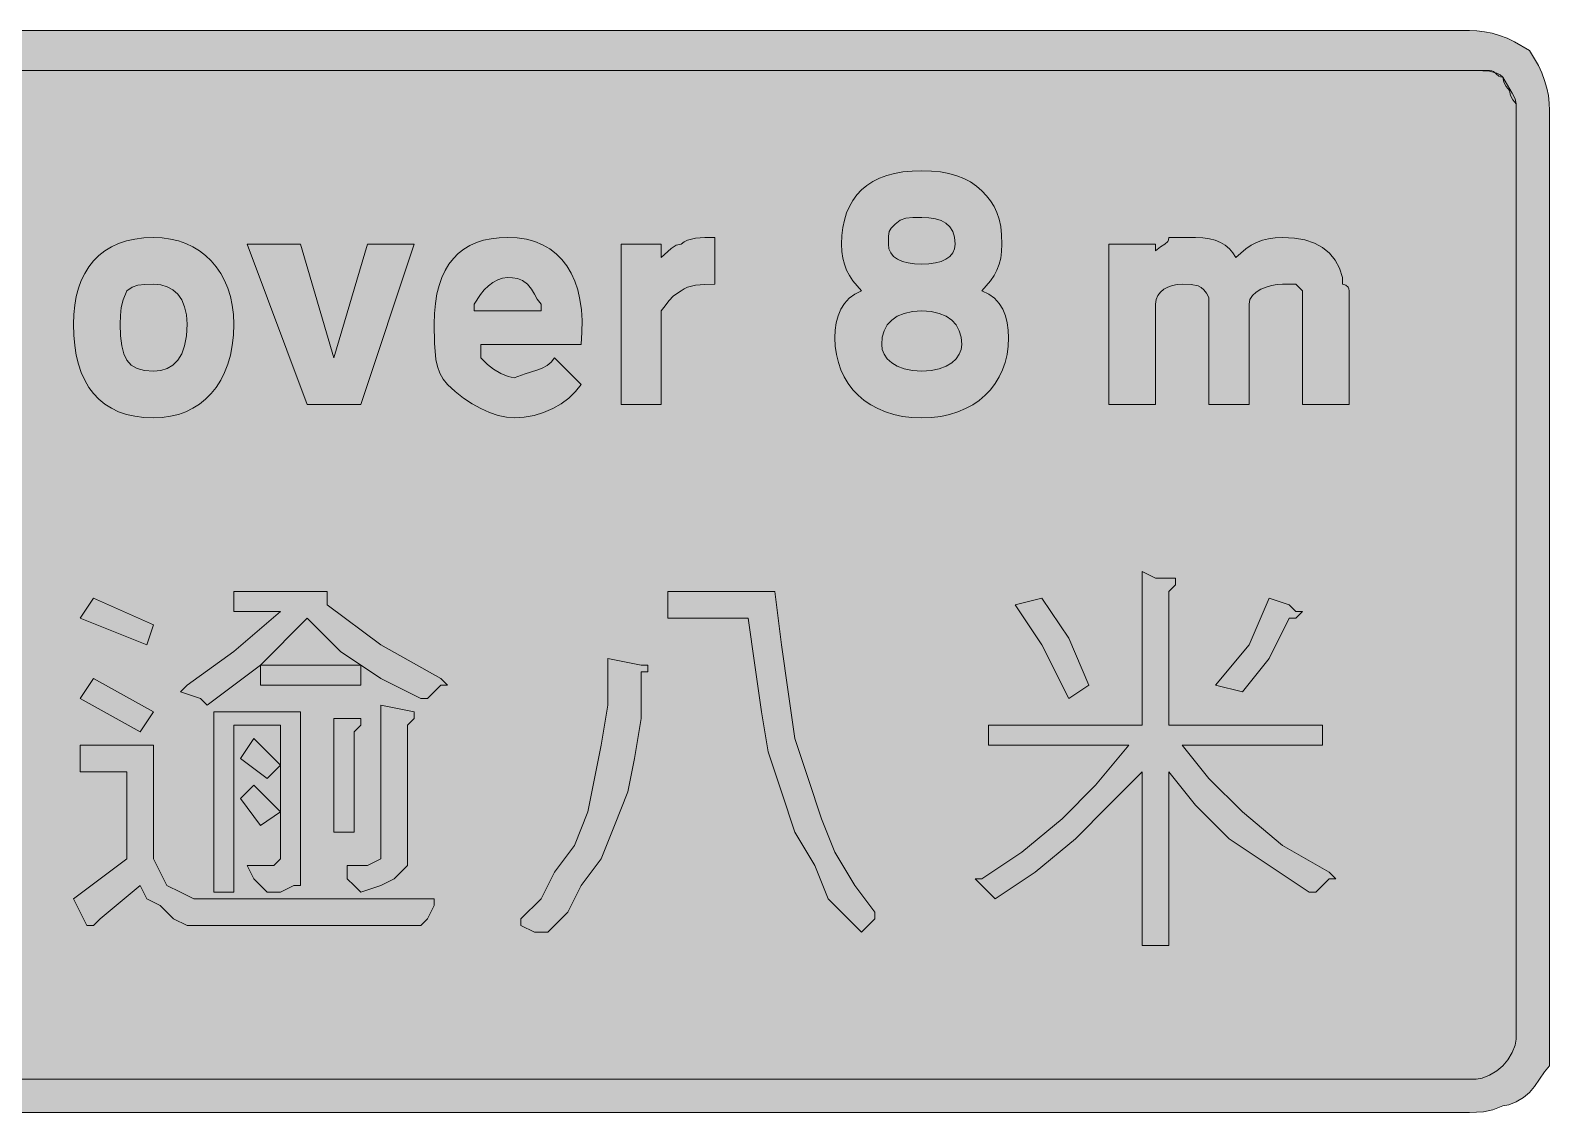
# Model space of a CAD drawing. Header units: metres. Extents: x 10 to 556, y 38 to 233.
# Drawn here: x 282.9 to 555.9, y 38.4 to 232.8 of the extents above; entities that cross this region are included whole.
import ezdxf

# ---------------------------------------------------------------- set-up
doc = ezdxf.new("R2010")
doc.units = ezdxf.units.M
doc.layers.add('FILL_BLACK_000000', color=7, linetype='Continuous', true_color=0x000000)
doc.layers.add('FILL_WHITE_FFFFFF', color=7, linetype='Continuous', true_color=0xffffff)

msp = doc.modelspace()

# ---------------------------------------------------------------- hatches: boundary and pattern name
at = {"layer": 'FILL_BLACK_000000', "true_color": 0x000000}
h = msp.add_hatch(color=7, dxfattribs=at)
h.dxf.hatch_style = 1
h.paths.add_polyline_path([(542.82, 232.74), (544.17, 232.57), (545.52, 232.29), (546.87, 231.9), (548.22, 231.39), (549.57, 230.77), (552.27, 229.2), (553.85, 226.5), (554.46, 225.15), (554.97, 223.8), (555.36, 222.45), (555.65, 221.1), (555.81, 219.75), (555.87, 218.4), (555.87, 52.8), (555.87, 46.8), (554.97, 45.71), (554.07, 44.4), (553.17, 43.09), (552.27, 42), (551.18, 41.12), (549.87, 40.35), (548.56, 39.81), (547.47, 39.6), (545.69, 38.91), (544.02, 38.55), (541.47, 38.4), (24.27, 38.4), (21.87, 38.55), (20.56, 38.91), (19.97, 39.2), (19.47, 39.6), (18.62, 39.65), (17.88, 39.81), (16.62, 40.35), (15.59, 41.12), (14.67, 42), (13.88, 42.5), (13.26, 43.09), (12.42, 44.4), (11.8, 45.71), (11.47, 46.3), (11.07, 46.8), (10.38, 48.58), (10.02, 50.25), (9.87, 52.8), (9.87, 218.4), (10.02, 220.8), (10.38, 222.11), (10.67, 222.7), (11.07, 223.2), (12.42, 226.2), (13.26, 227.59), (14.67, 229.2), (15.59, 230.08), (16.62, 230.85), (17.88, 231.39), (18.62, 231.55), (19.47, 231.6), (19.97, 232), (20.56, 232.29), (21.87, 232.65), (24.27, 232.8), (541.47, 232.8), (542.82, 232.74)])
h.paths.add_polyline_path([(21.42, 225.45), (20.39, 225.09), (19.47, 224.4), (18.08, 222.81), (17.37, 221.55), (17.11, 220.52), (17.07, 219.6), (17.07, 51.6), (17.11, 50.51), (17.37, 49.2), (17.66, 48.53), (18.08, 47.89), (18.68, 47.3), (19.47, 46.8), (20.39, 45.92), (21.42, 45.15), (22.68, 44.61), (23.42, 44.45), (24.27, 44.4), (542.67, 44.4), (543.76, 44.61), (545.07, 45.15), (546.38, 45.92), (547.47, 46.8), (548.35, 47.89), (549.12, 49.2), (549.66, 50.51), (549.87, 51.6), (549.87, 219.6), (549.27, 220.35), (548.86, 221.12), (548.67, 222), (548.07, 222.75), (547.66, 223.52), (547.47, 224.4), (547.07, 224.45), (546.76, 224.59), (546.27, 225), (545.78, 225.41), (545.47, 225.55), (545.07, 225.6), (542.67, 225.6), (24.27, 225.6), (22.68, 225.58), (21.42, 225.45)], flags=16)
h = msp.add_hatch(color=7, dxfattribs=at)
h.dxf.hatch_style = 1
h.paths.add_polyline_path([(447.96, 207.09), (449.37, 206.7), (450.66, 206.19), (451.85, 205.57), (452.91, 204.84), (453.87, 204), (454.71, 203.1), (455.45, 202.16), (456.06, 201.17), (456.57, 200.1), (456.96, 198.91), (457.25, 197.59), (457.41, 196.09), (457.47, 194.4), (457.41, 193.1), (457.25, 191.91), (456.96, 190.79), (456.57, 189.75), (456.06, 188.76), (455.45, 187.82), (453.87, 186), (455.11, 185.44), (456.14, 184.69), (456.97, 183.76), (457.62, 182.7), (458.1, 181.52), (458.43, 180.26), (458.61, 178.95), (458.67, 177.6), (458.6, 176.05), (458.39, 174.57), (458.05, 173.15), (457.58, 171.81), (456.99, 170.54), (456.27, 169.35), (455.43, 168.25), (454.47, 167.25), (453.4, 166.34), (452.22, 165.54), (450.94, 164.85), (449.56, 164.27), (448.07, 163.81), (446.5, 163.47), (444.83, 163.27), (443.07, 163.2), (441.31, 163.27), (439.64, 163.47), (438.07, 163.81), (436.58, 164.27), (435.2, 164.85), (433.92, 165.54), (432.74, 166.34), (431.67, 167.25), (430.71, 168.25), (429.87, 169.35), (429.15, 170.54), (428.56, 171.81), (428.09, 173.15), (427.75, 174.57), (427.54, 176.05), (427.47, 177.6), (427.53, 178.95), (427.71, 180.26), (428.04, 181.52), (428.52, 182.7), (429.17, 183.76), (430, 184.69), (431.03, 185.44), (432.27, 186), (430.7, 187.82), (430.08, 188.76), (429.57, 189.75), (429.18, 190.79), (428.9, 191.91), (428.73, 193.1), (428.67, 194.4), (428.73, 195.93), (428.9, 197.38), (429.18, 198.74), (429.57, 200.01), (430.08, 201.18), (430.7, 202.27), (431.43, 203.26), (432.27, 204.15), (433.23, 204.94), (434.3, 205.64), (435.48, 206.23), (436.77, 206.72), (438.18, 207.1), (439.7, 207.38), (441.33, 207.54), (443.07, 207.6), (444.81, 207.54), (446.45, 207.37), (447.96, 207.09)])
h.paths.add_polyline_path([(436.88, 173.83), (437.67, 173.1), (438.68, 172.49), (439.92, 172.01), (441.38, 171.71), (443.07, 171.6), (444.76, 171.71), (446.22, 172.01), (447.46, 172.49), (448.47, 173.1), (449.26, 173.83), (449.82, 174.64), (450.16, 175.5), (450.27, 176.4), (450.16, 177.69), (449.82, 178.86), (449.26, 179.88), (448.47, 180.75), (447.46, 181.45), (446.22, 181.97), (444.76, 182.29), (443.07, 182.4), (441.38, 182.29), (439.92, 181.97), (438.68, 181.45), (437.67, 180.75), (436.88, 179.88), (436.32, 178.86), (435.98, 177.69), (435.87, 176.4), (435.98, 175.5), (436.32, 174.64), (436.88, 173.83)], flags=16)
h.paths.add_polyline_path([(445.53, 191.02), (446.55, 191.31), (447.42, 191.7), (448.12, 192.21), (448.64, 192.82), (448.96, 193.56), (449.07, 194.4), (448.96, 195.64), (448.64, 196.67), (448.12, 197.5), (447.42, 198.15), (446.55, 198.63), (445.53, 198.96), (444.36, 199.14), (443.07, 199.2), (441.48, 199.18), (440.22, 199.05), (439.19, 198.69), (438.27, 198), (437.58, 197.27), (437.22, 196.65), (437.09, 195.81), (437.07, 194.4), (437.18, 193.56), (437.5, 192.82), (438.02, 192.21), (438.72, 191.7), (439.59, 191.31), (440.61, 191.02), (441.78, 190.86), (443.07, 190.8), (444.36, 190.86), (445.53, 191.02)], flags=16)
h = msp.add_hatch(color=7, dxfattribs=at)
h.dxf.hatch_style = 1
h.paths.add_polyline_path([(301.7, 163.48), (300.18, 163.82), (298.77, 164.31), (297.48, 164.92), (296.3, 165.67), (295.23, 166.54), (294.27, 167.55), (293.43, 168.68), (292.7, 169.94), (292.08, 171.32), (291.57, 172.82), (291.18, 174.44), (290.9, 176.18), (290.73, 178.03), (290.67, 180), (290.73, 181.76), (290.9, 183.43), (291.18, 185), (291.57, 186.49), (292.08, 187.87), (292.7, 189.15), (293.43, 190.33), (294.27, 191.4), (295.23, 192.36), (296.3, 193.2), (297.48, 193.92), (298.77, 194.51), (300.18, 194.98), (301.7, 195.32), (303.33, 195.53), (305.07, 195.6), (306.62, 195.53), (308.1, 195.32), (309.52, 194.98), (310.86, 194.51), (312.13, 193.92), (313.32, 193.2), (314.42, 192.36), (315.42, 191.4), (316.33, 190.33), (317.13, 189.15), (317.82, 187.87), (318.4, 186.49), (318.86, 185), (319.2, 183.43), (319.4, 181.76), (319.47, 180), (319.4, 178.03), (319.2, 176.18), (318.86, 174.44), (318.4, 172.82), (317.82, 171.32), (317.13, 169.94), (316.33, 168.68), (315.42, 167.55), (314.42, 166.54), (313.32, 165.67), (312.13, 164.92), (310.86, 164.31), (309.52, 163.82), (308.1, 163.48), (306.62, 163.27), (305.07, 163.2), (303.33, 163.27), (301.7, 163.48)])
h.paths.add_polyline_path([(307.53, 172.07), (308.55, 172.68), (309.42, 173.55), (310.12, 174.71), (310.64, 176.16), (310.96, 177.92), (311.07, 180), (310.96, 181.69), (310.64, 183.15), (310.12, 184.39), (309.42, 185.4), (308.55, 186.19), (307.53, 186.75), (306.36, 187.09), (305.07, 187.2), (303.48, 187.18), (302.22, 187.05), (301.19, 186.69), (300.27, 186), (299.58, 184.39), (299.22, 183), (299.09, 181.61), (299.07, 180), (299.13, 177.92), (299.33, 176.16), (299.7, 174.71), (300.27, 173.55), (301.06, 172.68), (302.11, 172.07), (303.43, 171.71), (305.07, 171.6), (306.36, 171.71), (307.53, 172.07)], flags=16)
h = msp.add_hatch(color=7, dxfattribs=at)
h.dxf.hatch_style = 1
h.paths.add_polyline_path([(343.47, 194.4), (351.87, 194.4), (342.27, 165.6), (337.47, 165.6), (332.67, 165.6), (321.87, 194.4), (331.47, 194.4), (337.47, 174), (343.47, 194.4)])
h = msp.add_hatch(color=7, dxfattribs=at)
h.dxf.hatch_style = 1
h.paths.add_polyline_path([(380.86, 167.91), (379.66, 166.74), (378.28, 165.72), (376.77, 164.85), (375.14, 164.15), (373.43, 163.63), (371.67, 163.31), (369.87, 163.2), (368.47, 163.31), (366.98, 163.63), (365.44, 164.15), (363.87, 164.85), (362.3, 165.72), (360.76, 166.74), (359.27, 167.91), (357.87, 169.2), (357.08, 170.16), (356.48, 171.22), (356.06, 172.41), (355.77, 173.7), (355.51, 176.62), (355.47, 180), (355.53, 181.95), (355.69, 183.77), (355.97, 185.45), (356.35, 186.99), (356.84, 188.4), (357.43, 189.68), (358.13, 190.83), (358.92, 191.85), (359.81, 192.74), (360.8, 193.51), (361.89, 194.16), (363.06, 194.68), (364.33, 195.09), (365.69, 195.37), (367.14, 195.54), (368.67, 195.6), (370.41, 195.52), (372.04, 195.27), (373.56, 194.86), (374.95, 194.29), (376.23, 193.56), (377.38, 192.69), (378.41, 191.67), (379.32, 190.5), (380.1, 189.19), (380.75, 187.75), (381.27, 186.17), (381.66, 184.46), (381.92, 182.63), (382.04, 180.67), (382.02, 178.59), (381.87, 176.4), (363.87, 176.4), (363.87, 174), (365.07, 172.8), (366.16, 171.92), (367.47, 171.15), (368.78, 170.61), (369.87, 170.4), (371.84, 171.13), (373.92, 171.75), (374.9, 172.12), (375.78, 172.59), (376.51, 173.21), (377.07, 174), (381.87, 169.2), (380.86, 167.91)])
h.paths.add_polyline_path([(366.89, 187.99), (366.03, 187.51), (365.22, 186.9), (364.46, 186.17), (363.78, 185.36), (362.67, 183.6), (362.67, 182.4), (374.67, 182.4), (374.67, 183.6), (373.96, 184.5), (373.47, 185.4), (372.98, 186.3), (372.27, 187.2), (371.37, 187.89), (370.47, 188.25), (369.57, 188.38), (368.67, 188.4), (367.77, 188.29), (366.89, 187.99)], flags=16)
h = msp.add_hatch(color=7, dxfattribs=at)
h.dxf.hatch_style = 1
h.paths.add_polyline_path([(389.07, 165.6), (389.07, 194.4), (396.27, 194.4), (396.27, 192), (398.07, 193.65), (398.97, 194.19), (399.87, 194.4), (400.37, 194.8), (400.98, 195.09), (402.42, 195.45), (404.09, 195.58), (405.87, 195.6), (405.87, 187.2), (404.09, 187.18), (402.42, 187.05), (400.98, 186.69), (400.37, 186.4), (399.87, 186), (398.46, 185.1), (397.62, 184.2), (397, 183.3), (396.27, 182.4), (396.27, 165.6), (389.07, 165.6)])
h = msp.add_hatch(color=7, dxfattribs=at)
h.dxf.hatch_style = 1
h.paths.add_polyline_path([(488.97, 187.14), (488.11, 186.97), (487.3, 186.69), (486.57, 186.3), (485.96, 185.79), (485.48, 185.17), (485.18, 184.44), (485.07, 183.6), (485.07, 165.6), (476.67, 165.6), (476.67, 194.4), (485.07, 194.4), (485.07, 193.2), (485.95, 193.91), (486.72, 194.4), (487.26, 194.89), (487.42, 195.2), (487.47, 195.6), (492.27, 195.6), (493.56, 195.54), (494.75, 195.37), (495.81, 195.09), (496.77, 194.7), (497.61, 194.19), (498.35, 193.57), (498.96, 192.84), (499.47, 192), (501.29, 193.57), (502.23, 194.19), (503.22, 194.7), (504.26, 195.09), (505.38, 195.37), (506.57, 195.54), (507.87, 195.6), (510.01, 195.49), (511.92, 195.15), (513.61, 194.59), (515.07, 193.8), (516.31, 192.79), (517.32, 191.55), (518.11, 190.09), (518.67, 188.4), (518.67, 187.2), (519.27, 187.05), (519.68, 186.69), (519.82, 186.4), (519.87, 186), (519.87, 165.6), (511.47, 165.6), (511.47, 184.8), (511.47, 186), (510.27, 187.2), (507.87, 187.2), (506.92, 187.14), (505.92, 186.97), (504.92, 186.69), (503.97, 186.3), (503.14, 185.79), (502.47, 185.17), (502.03, 184.44), (501.87, 183.6), (501.87, 165.6), (494.67, 165.6), (494.67, 184.8), (494.22, 185.59), (493.75, 186.19), (493.26, 186.61), (492.72, 186.9), (491.46, 187.16), (489.87, 187.2), (488.97, 187.14)])
h = msp.add_hatch(color=7, dxfattribs=at)
h.dxf.hatch_style = 1
h.paths.add_polyline_path([(494.67, 98.4), (500.67, 92.4), (507.87, 86.4), (516.27, 81.6), (517.47, 80.4), (516.27, 80.4), (513.87, 78), (512.67, 78), (505.47, 82.8), (498.27, 87.6), (492.27, 93.6), (487.47, 99.6), (487.47, 68.4), (482.67, 68.4), (482.67, 99.6), (476.67, 93.6), (470.67, 87.6), (463.47, 81.6), (456.27, 76.8), (453.87, 79.2), (452.67, 80.4), (453.87, 80.4), (461.07, 85.2), (468.27, 91.2), (474.27, 97.2), (480.27, 104.4), (455.07, 104.4), (455.07, 108), (482.67, 108), (482.67, 135.6), (485.07, 134.4), (487.47, 134.4), (488.67, 134.4), (488.67, 133.2), (487.47, 132), (487.47, 108), (515.07, 108), (515.07, 104.4), (489.87, 104.4), (494.67, 98.4)])
h = msp.add_hatch(color=7, dxfattribs=at)
h.dxf.hatch_style = 1
h.paths.add_polyline_path([(336.27, 132), (336.27, 129.6), (345.87, 122.4), (356.67, 116.4), (357.87, 115.2), (356.67, 115.2), (354.27, 112.8), (353.07, 112.8), (345.87, 116.4), (338.67, 121.2), (332.67, 127.2), (324.27, 118.8), (314.67, 111.6), (313.47, 112.8), (309.87, 114), (311.07, 115.2), (319.47, 121.2), (327.87, 128.4), (319.47, 128.4), (319.47, 132), (335.07, 132), (336.27, 132)])
h = msp.add_hatch(color=7, dxfattribs=at)
h.dxf.hatch_style = 1
h.paths.add_polyline_path([(417.87, 122.4), (419.07, 114), (420.27, 105.6), (422.67, 98.4), (425.07, 91.2), (427.47, 85.2), (431.07, 79.2), (434.67, 74.4), (434.67, 73.2), (432.27, 70.8), (431.07, 72), (426.27, 76.8), (423.87, 82.8), (420.27, 88.8), (417.87, 96), (415.47, 103.2), (414.27, 110.4), (413.07, 118.8), (411.87, 127.2), (397.47, 127.2), (397.47, 132), (416.67, 132), (417.87, 122.4)])
h = msp.add_hatch(color=7, dxfattribs=at)
h.dxf.hatch_style = 1
h.paths.add_polyline_path([(297.87, 124.8), (291.87, 127.2), (294.27, 130.8), (305.07, 126), (303.87, 122.4), (297.87, 124.8)])
h = msp.add_hatch(color=7, dxfattribs=at)
h.dxf.hatch_style = 1
h.paths.add_polyline_path([(464.67, 122.4), (459.87, 129.6), (464.67, 130.8), (469.47, 123.6), (473.07, 115.2), (469.47, 112.8), (464.67, 122.4)])
h = msp.add_hatch(color=7, dxfattribs=at)
h.dxf.hatch_style = 1
h.paths.add_polyline_path([(501.87, 122.4), (505.47, 130.8), (509.07, 129.6), (510.27, 128.4), (511.47, 128.4), (510.27, 127.2), (509.07, 127.2), (505.47, 120), (500.67, 114), (495.87, 115.2), (501.87, 122.4)])
h = msp.add_hatch(color=7, dxfattribs=at)
h.dxf.hatch_style = 1
h.paths.add_polyline_path([(324.27, 118.8), (342.27, 118.8), (342.27, 115.2), (324.27, 115.2), (324.27, 118.8)])
h = msp.add_hatch(color=7, dxfattribs=at)
h.dxf.hatch_style = 1
h.paths.add_polyline_path([(371.07, 73.2), (374.67, 76.8), (377.07, 81.6), (380.67, 86.4), (383.07, 92.4), (384.27, 98.4), (385.47, 104.4), (386.67, 111.6), (386.67, 120), (392.67, 118.8), (393.87, 118.8), (393.87, 117.6), (392.67, 117.6), (392.67, 109.2), (391.47, 102), (390.27, 96), (387.87, 90), (385.47, 84), (381.87, 79.2), (379.47, 74.4), (375.87, 70.8), (373.47, 70.8), (371.07, 72), (371.07, 73.2)])
h = msp.add_hatch(color=7, dxfattribs=at)
h.dxf.hatch_style = 1
h.paths.add_polyline_path([(291.87, 112.8), (294.27, 116.4), (305.07, 110.4), (302.67, 106.8), (291.87, 112.8)])
h = msp.add_hatch(color=7, dxfattribs=at)
h.dxf.hatch_style = 1
h.paths.add_polyline_path([(315.87, 78), (315.87, 110.4), (331.47, 110.4), (331.47, 82.8), (331.47, 81.6), (331.47, 79.2), (330.27, 79.2), (327.87, 78), (325.47, 78), (324.27, 79.2), (323.07, 80.4), (321.87, 82.8), (324.27, 82.8), (326.67, 82.8), (327.87, 84), (327.87, 86.4), (327.87, 108), (319.47, 108), (319.47, 78), (315.87, 78)])
h = msp.add_hatch(color=7, dxfattribs=at)
h.dxf.hatch_style = 1
h.paths.add_polyline_path([(337.47, 88.8), (337.47, 109.2), (342.27, 109.2), (342.27, 108), (341.07, 106.8), (341.07, 88.8), (337.47, 88.8)])
h = msp.add_hatch(color=7, dxfattribs=at)
h.dxf.hatch_style = 1
h.paths.add_polyline_path([(350.67, 82.8), (348.27, 80.4), (345.87, 79.2), (342.27, 78), (341.07, 79.2), (339.87, 80.4), (339.87, 81.6), (339.87, 82.8), (341.07, 82.8), (343.47, 82.8), (345.87, 84), (345.87, 86.4), (345.87, 111.6), (351.87, 110.4), (351.87, 109.2), (350.67, 108), (350.67, 85.2), (350.67, 82.8)])
h = msp.add_hatch(color=7, dxfattribs=at)
h.dxf.hatch_style = 1
h.paths.add_polyline_path([(305.07, 104.4), (305.07, 84), (306.27, 81.6), (307.47, 79.2), (309.87, 78), (312.27, 76.8), (335.07, 76.8), (354.27, 76.8), (355.47, 76.8), (355.47, 75.6), (354.27, 73.2), (353.07, 72), (325.47, 72), (311.07, 72), (308.67, 73.2), (306.27, 75.6), (303.87, 76.8), (302.67, 79.2), (295.47, 73.2), (294.27, 72), (293.07, 72), (290.67, 76.8), (295.47, 80.4), (300.27, 84), (300.27, 99.6), (291.87, 99.6), (291.87, 104.4), (305.07, 104.4)])
h = msp.add_hatch(color=7, dxfattribs=at)
h.dxf.hatch_style = 1
h.paths.add_polyline_path([(327.87, 100.8), (325.47, 98.4), (320.67, 102), (323.07, 105.6), (327.87, 100.8)])
h = msp.add_hatch(color=7, dxfattribs=at)
h.dxf.hatch_style = 1
h.paths.add_polyline_path([(327.87, 92.4), (324.27, 90), (320.67, 94.8), (323.07, 97.2), (327.87, 92.4)])
at = {"layer": 'FILL_WHITE_FFFFFF', "true_color": 0xffffff}
h = msp.add_hatch(color=7, dxfattribs=at)
h.dxf.hatch_style = 1
h.paths.add_polyline_path([(545.07, 225.45), (546.38, 225.09), (546.97, 224.8), (547.47, 224.4), (549.12, 221.55), (549.66, 220.52), (549.87, 219.6), (549.87, 51.6), (549.66, 50.51), (549.12, 49.2), (548.35, 47.89), (547.47, 46.8), (546.38, 45.92), (545.07, 45.15), (543.76, 44.61), (542.67, 44.4), (24.27, 44.4), (23.39, 44.59), (22.62, 45), (21.87, 45.6), (20.99, 45.79), (20.22, 46.2), (19.47, 46.8), (17.07, 49.2), (17.07, 51.6), (17.07, 219.6), (17.11, 220.52), (17.37, 221.55), (18.08, 222.81), (19.47, 224.4), (20.39, 225.09), (21.42, 225.45), (22.68, 225.58), (24.27, 225.6), (542.67, 225.6), (545.07, 225.45)])

# ---------------------------------------------------------------- linework, layer by layer
at = {"layer": 'FILL_BLACK_000000', "lineweight": 0, "true_color": 0x000000}
for points in [[(24.27, 232.8), (541.47, 232.8), (542.82, 232.74), (544.17, 232.57), (545.52, 232.29), (546.87, 231.9), (548.22, 231.39), (549.57, 230.77), (552.27, 229.2), (553.85, 226.5), (554.46, 225.15), (554.97, 223.8), (555.36, 222.45), (555.65, 221.1), (555.81, 219.75), (555.87, 218.4), (555.87, 52.8), (555.87, 46.8), (554.97, 45.71), (554.07, 44.4), (553.17, 43.09), (552.27, 42), (551.18, 41.12), (549.87, 40.35), (548.56, 39.81), (547.47, 39.6), (545.69, 38.91), (544.02, 38.55), (541.47, 38.4), (24.27, 38.4)], [(24.27, 44.4), (542.67, 44.4), (543.76, 44.61), (545.07, 45.15), (546.38, 45.92), (547.47, 46.8), (548.35, 47.89), (549.12, 49.2), (549.66, 50.51), (549.87, 51.6), (549.87, 219.6), (549.27, 220.35), (548.86, 221.12), (548.67, 222), (548.07, 222.75), (547.66, 223.52), (547.47, 224.4), (547.07, 224.45), (546.76, 224.59), (546.27, 225), (545.78, 225.41), (545.47, 225.55), (545.07, 225.6), (542.67, 225.6), (24.27, 225.6)]]:
    msp.add_lwpolyline(points, dxfattribs=at)
for points in [[(447.96, 207.09), (449.37, 206.7), (450.66, 206.19), (451.85, 205.57), (452.91, 204.84), (453.87, 204), (454.71, 203.1), (455.45, 202.16), (456.06, 201.17), (456.57, 200.1), (456.96, 198.91), (457.25, 197.59), (457.41, 196.09), (457.47, 194.4), (457.41, 193.1), (457.25, 191.91), (456.96, 190.79), (456.57, 189.75), (456.06, 188.76), (455.45, 187.82), (453.87, 186), (455.11, 185.44), (456.14, 184.69), (456.97, 183.76), (457.62, 182.7), (458.1, 181.52), (458.43, 180.26), (458.61, 178.95), (458.67, 177.6), (458.6, 176.05), (458.39, 174.57), (458.05, 173.15), (457.58, 171.81), (456.99, 170.54), (456.27, 169.35), (455.43, 168.25), (454.47, 167.25), (453.4, 166.34), (452.22, 165.54), (450.94, 164.85), (449.56, 164.27), (448.07, 163.81), (446.5, 163.47), (444.83, 163.27), (443.07, 163.2), (441.31, 163.27), (439.64, 163.47), (438.07, 163.81), (436.58, 164.27), (435.2, 164.85), (433.92, 165.54), (432.74, 166.34), (431.67, 167.25), (430.71, 168.25), (429.87, 169.35), (429.15, 170.54), (428.56, 171.81), (428.09, 173.15), (427.75, 174.57), (427.54, 176.05), (427.47, 177.6), (427.53, 178.95), (427.71, 180.26), (428.04, 181.52), (428.52, 182.7), (429.17, 183.76), (430, 184.69), (431.03, 185.44), (432.27, 186), (430.7, 187.82), (430.08, 188.76), (429.57, 189.75), (429.18, 190.79), (428.9, 191.91), (428.73, 193.1), (428.67, 194.4), (428.73, 195.93), (428.9, 197.38), (429.18, 198.74), (429.57, 200.01), (430.08, 201.18), (430.7, 202.27), (431.43, 203.26), (432.27, 204.15), (433.23, 204.94), (434.3, 205.64), (435.48, 206.23), (436.77, 206.72), (438.18, 207.1), (439.7, 207.38), (441.33, 207.54), (443.07, 207.6), (444.81, 207.54), (446.45, 207.37)], [(445.53, 191.02), (446.55, 191.31), (447.42, 191.7), (448.12, 192.21), (448.64, 192.82), (448.96, 193.56), (449.07, 194.4), (448.96, 195.64), (448.64, 196.67), (448.12, 197.5), (447.42, 198.15), (446.55, 198.63), (445.53, 198.96), (444.36, 199.14), (443.07, 199.2), (441.48, 199.18), (440.22, 199.05), (439.19, 198.69), (438.27, 198), (437.58, 197.27), (437.22, 196.65), (437.09, 195.81), (437.07, 194.4), (437.18, 193.56), (437.5, 192.82), (438.02, 192.21), (438.72, 191.7), (439.59, 191.31), (440.61, 191.02), (441.78, 190.86), (443.07, 190.8), (444.36, 190.86)], [(301.7, 163.48), (300.18, 163.82), (298.77, 164.31), (297.48, 164.92), (296.3, 165.67), (295.23, 166.54), (294.27, 167.55), (293.43, 168.68), (292.7, 169.94), (292.08, 171.32), (291.57, 172.82), (291.18, 174.44), (290.9, 176.18), (290.73, 178.03), (290.67, 180), (290.73, 181.76), (290.9, 183.43), (291.18, 185), (291.57, 186.49), (292.08, 187.87), (292.7, 189.15), (293.43, 190.33), (294.27, 191.4), (295.23, 192.36), (296.3, 193.2), (297.48, 193.92), (298.77, 194.51), (300.18, 194.98), (301.7, 195.32), (303.33, 195.53), (305.07, 195.6), (306.62, 195.53), (308.1, 195.32), (309.52, 194.98), (310.86, 194.51), (312.13, 193.92), (313.32, 193.2), (314.42, 192.36), (315.42, 191.4), (316.33, 190.33), (317.13, 189.15), (317.82, 187.87), (318.4, 186.49), (318.86, 185), (319.2, 183.43), (319.4, 181.76), (319.47, 180), (319.4, 178.03), (319.2, 176.18), (318.86, 174.44), (318.4, 172.82), (317.82, 171.32), (317.13, 169.94), (316.33, 168.68), (315.42, 167.55), (314.42, 166.54), (313.32, 165.67), (312.13, 164.92), (310.86, 164.31), (309.52, 163.82), (308.1, 163.48), (306.62, 163.27), (305.07, 163.2), (303.33, 163.27)], [(343.47, 194.4), (351.87, 194.4), (342.27, 165.6), (337.47, 165.6), (332.67, 165.6), (321.87, 194.4), (331.47, 194.4), (337.47, 174)], [(380.86, 167.91), (379.66, 166.74), (378.28, 165.72), (376.77, 164.85), (375.14, 164.15), (373.43, 163.63), (371.67, 163.31), (369.87, 163.2), (368.47, 163.31), (366.98, 163.63), (365.44, 164.15), (363.87, 164.85), (362.3, 165.72), (360.76, 166.74), (359.27, 167.91), (357.87, 169.2), (357.08, 170.16), (356.48, 171.22), (356.06, 172.41), (355.77, 173.7), (355.51, 176.62), (355.47, 180), (355.53, 181.95), (355.69, 183.77), (355.97, 185.45), (356.35, 186.99), (356.84, 188.4), (357.43, 189.68), (358.13, 190.83), (358.92, 191.85), (359.81, 192.74), (360.8, 193.51), (361.89, 194.16), (363.06, 194.68), (364.33, 195.09), (365.69, 195.37), (367.14, 195.54), (368.67, 195.6), (370.41, 195.52), (372.04, 195.27), (373.56, 194.86), (374.95, 194.29), (376.23, 193.56), (377.38, 192.69), (378.41, 191.67), (379.32, 190.5), (380.1, 189.19), (380.75, 187.75), (381.27, 186.17), (381.66, 184.46), (381.92, 182.63), (382.04, 180.67), (382.02, 178.59), (381.87, 176.4), (363.87, 176.4), (363.87, 174), (365.07, 172.8), (366.16, 171.92), (367.47, 171.15), (368.78, 170.61), (369.87, 170.4), (371.84, 171.13), (373.92, 171.75), (374.9, 172.12), (375.78, 172.59), (376.51, 173.21), (377.07, 174), (381.87, 169.2)], [(389.07, 165.6), (389.07, 194.4), (396.27, 194.4), (396.27, 192), (398.07, 193.65), (398.97, 194.19), (399.87, 194.4), (400.37, 194.8), (400.98, 195.09), (402.42, 195.45), (404.09, 195.58), (405.87, 195.6), (405.87, 187.2), (404.09, 187.18), (402.42, 187.05), (400.98, 186.69), (400.37, 186.4), (399.87, 186), (398.46, 185.1), (397.62, 184.2), (397, 183.3), (396.27, 182.4), (396.27, 165.6)], [(488.97, 187.14), (488.11, 186.97), (487.3, 186.69), (486.57, 186.3), (485.96, 185.79), (485.48, 185.17), (485.18, 184.44), (485.07, 183.6), (485.07, 165.6), (476.67, 165.6), (476.67, 194.4), (485.07, 194.4), (485.07, 193.2), (485.95, 193.91), (486.72, 194.4), (487.26, 194.89), (487.42, 195.2), (487.47, 195.6), (492.27, 195.6), (493.56, 195.54), (494.75, 195.37), (495.81, 195.09), (496.77, 194.7), (497.61, 194.19), (498.35, 193.57), (498.96, 192.84), (499.47, 192), (501.29, 193.57), (502.23, 194.19), (503.22, 194.7), (504.26, 195.09), (505.38, 195.37), (506.57, 195.54), (507.87, 195.6), (510.01, 195.49), (511.92, 195.15), (513.61, 194.59), (515.07, 193.8), (516.31, 192.79), (517.32, 191.55), (518.11, 190.09), (518.67, 188.4), (518.67, 187.2), (519.27, 187.05), (519.68, 186.69), (519.82, 186.4), (519.87, 186), (519.87, 165.6), (511.47, 165.6), (511.47, 184.8), (511.47, 186), (510.27, 187.2), (507.87, 187.2), (506.92, 187.14), (505.92, 186.97), (504.92, 186.69), (503.97, 186.3), (503.14, 185.79), (502.47, 185.17), (502.03, 184.44), (501.87, 183.6), (501.87, 165.6), (494.67, 165.6), (494.67, 184.8), (494.22, 185.59), (493.75, 186.19), (493.26, 186.61), (492.72, 186.9), (491.46, 187.16), (489.87, 187.2)], [(366.89, 187.99), (366.03, 187.51), (365.22, 186.9), (364.46, 186.17), (363.78, 185.36), (362.67, 183.6), (362.67, 182.4), (374.67, 182.4), (374.67, 183.6), (373.96, 184.5), (373.47, 185.4), (372.98, 186.3), (372.27, 187.2), (371.37, 187.89), (370.47, 188.25), (369.57, 188.38), (368.67, 188.4), (367.77, 188.29)], [(307.53, 172.07), (308.55, 172.68), (309.42, 173.55), (310.12, 174.71), (310.64, 176.16), (310.96, 177.92), (311.07, 180), (310.96, 181.69), (310.64, 183.15), (310.12, 184.39), (309.42, 185.4), (308.55, 186.19), (307.53, 186.75), (306.36, 187.09), (305.07, 187.2), (303.48, 187.18), (302.22, 187.05), (301.19, 186.69), (300.27, 186), (299.58, 184.39), (299.22, 183), (299.09, 181.61), (299.07, 180), (299.13, 177.92), (299.33, 176.16), (299.7, 174.71), (300.27, 173.55), (301.06, 172.68), (302.11, 172.07), (303.43, 171.71), (305.07, 171.6), (306.36, 171.71)], [(436.88, 173.83), (437.67, 173.1), (438.68, 172.49), (439.92, 172.01), (441.38, 171.71), (443.07, 171.6), (444.76, 171.71), (446.22, 172.01), (447.46, 172.49), (448.47, 173.1), (449.26, 173.83), (449.82, 174.64), (450.16, 175.5), (450.27, 176.4), (450.16, 177.69), (449.82, 178.86), (449.26, 179.88), (448.47, 180.75), (447.46, 181.45), (446.22, 181.97), (444.76, 182.29), (443.07, 182.4), (441.38, 182.29), (439.92, 181.97), (438.68, 181.45), (437.67, 180.75), (436.88, 179.88), (436.32, 178.86), (435.98, 177.69), (435.87, 176.4), (435.98, 175.5), (436.32, 174.64)], [(494.67, 98.4), (500.67, 92.4), (507.87, 86.4), (516.27, 81.6), (517.47, 80.4), (516.27, 80.4), (513.87, 78), (512.67, 78), (505.47, 82.8), (498.27, 87.6), (492.27, 93.6), (487.47, 99.6), (487.47, 68.4), (482.67, 68.4), (482.67, 99.6), (476.67, 93.6), (470.67, 87.6), (463.47, 81.6), (456.27, 76.8), (453.87, 79.2), (452.67, 80.4), (453.87, 80.4), (461.07, 85.2), (468.27, 91.2), (474.27, 97.2), (480.27, 104.4), (455.07, 104.4), (455.07, 108), (482.67, 108), (482.67, 135.6), (485.07, 134.4), (487.47, 134.4), (488.67, 134.4), (488.67, 133.2), (487.47, 132), (487.47, 108), (515.07, 108), (515.07, 104.4), (489.87, 104.4)], [(336.27, 132), (336.27, 129.6), (345.87, 122.4), (356.67, 116.4), (357.87, 115.2), (356.67, 115.2), (354.27, 112.8), (353.07, 112.8), (345.87, 116.4), (338.67, 121.2), (332.67, 127.2), (324.27, 118.8), (314.67, 111.6), (313.47, 112.8), (309.87, 114), (311.07, 115.2), (319.47, 121.2), (327.87, 128.4), (319.47, 128.4), (319.47, 132), (335.07, 132)], [(417.87, 122.4), (419.07, 114), (420.27, 105.6), (422.67, 98.4), (425.07, 91.2), (427.47, 85.2), (431.07, 79.2), (434.67, 74.4), (434.67, 73.2), (432.27, 70.8), (431.07, 72), (426.27, 76.8), (423.87, 82.8), (420.27, 88.8), (417.87, 96), (415.47, 103.2), (414.27, 110.4), (413.07, 118.8), (411.87, 127.2), (397.47, 127.2), (397.47, 132), (416.67, 132)], [(297.87, 124.8), (291.87, 127.2), (294.27, 130.8), (305.07, 126), (303.87, 122.4)], [(464.67, 122.4), (459.87, 129.6), (464.67, 130.8), (469.47, 123.6), (473.07, 115.2), (469.47, 112.8)], [(501.87, 122.4), (505.47, 130.8), (509.07, 129.6), (510.27, 128.4), (511.47, 128.4), (510.27, 127.2), (509.07, 127.2), (505.47, 120), (500.67, 114), (495.87, 115.2)], [(324.27, 118.8), (342.27, 118.8), (342.27, 115.2), (324.27, 115.2)], [(371.07, 73.2), (374.67, 76.8), (377.07, 81.6), (380.67, 86.4), (383.07, 92.4), (384.27, 98.4), (385.47, 104.4), (386.67, 111.6), (386.67, 120), (392.67, 118.8), (393.87, 118.8), (393.87, 117.6), (392.67, 117.6), (392.67, 109.2), (391.47, 102), (390.27, 96), (387.87, 90), (385.47, 84), (381.87, 79.2), (379.47, 74.4), (375.87, 70.8), (373.47, 70.8), (371.07, 72)], [(291.87, 112.8), (294.27, 116.4), (305.07, 110.4), (302.67, 106.8)], [(315.87, 78), (315.87, 110.4), (331.47, 110.4), (331.47, 82.8), (331.47, 81.6), (331.47, 79.2), (330.27, 79.2), (327.87, 78), (325.47, 78), (324.27, 79.2), (323.07, 80.4), (321.87, 82.8), (324.27, 82.8), (326.67, 82.8), (327.87, 84), (327.87, 86.4), (327.87, 108), (319.47, 108), (319.47, 78)], [(337.47, 88.8), (337.47, 109.2), (342.27, 109.2), (342.27, 108), (341.07, 106.8), (341.07, 88.8)], [(350.67, 82.8), (348.27, 80.4), (345.87, 79.2), (342.27, 78), (341.07, 79.2), (339.87, 80.4), (339.87, 81.6), (339.87, 82.8), (341.07, 82.8), (343.47, 82.8), (345.87, 84), (345.87, 86.4), (345.87, 111.6), (351.87, 110.4), (351.87, 109.2), (350.67, 108), (350.67, 85.2)], [(305.07, 104.4), (305.07, 84), (306.27, 81.6), (307.47, 79.2), (309.87, 78), (312.27, 76.8), (335.07, 76.8), (354.27, 76.8), (355.47, 76.8), (355.47, 75.6), (354.27, 73.2), (353.07, 72), (325.47, 72), (311.07, 72), (308.67, 73.2), (306.27, 75.6), (303.87, 76.8), (302.67, 79.2), (295.47, 73.2), (294.27, 72), (293.07, 72), (290.67, 76.8), (295.47, 80.4), (300.27, 84), (300.27, 99.6), (291.87, 99.6), (291.87, 104.4)], [(327.87, 100.8), (325.47, 98.4), (320.67, 102), (323.07, 105.6)], [(327.87, 92.4), (324.27, 90), (320.67, 94.8), (323.07, 97.2)]]:
    msp.add_lwpolyline(points, close=True, dxfattribs=at)
at = {"layer": 'FILL_WHITE_FFFFFF', "lineweight": 0, "true_color": 0xffffff}
msp.add_lwpolyline([(24.27, 225.6), (542.67, 225.6), (545.07, 225.45), (546.38, 225.09), (546.97, 224.8), (547.47, 224.4), (549.12, 221.55), (549.66, 220.52), (549.87, 219.6), (549.87, 51.6), (549.66, 50.51), (549.12, 49.2), (548.35, 47.89), (547.47, 46.8), (546.38, 45.92), (545.07, 45.15), (543.76, 44.61), (542.67, 44.4), (24.27, 44.4)], dxfattribs=at)

doc.saveas('drawing.dxf')
